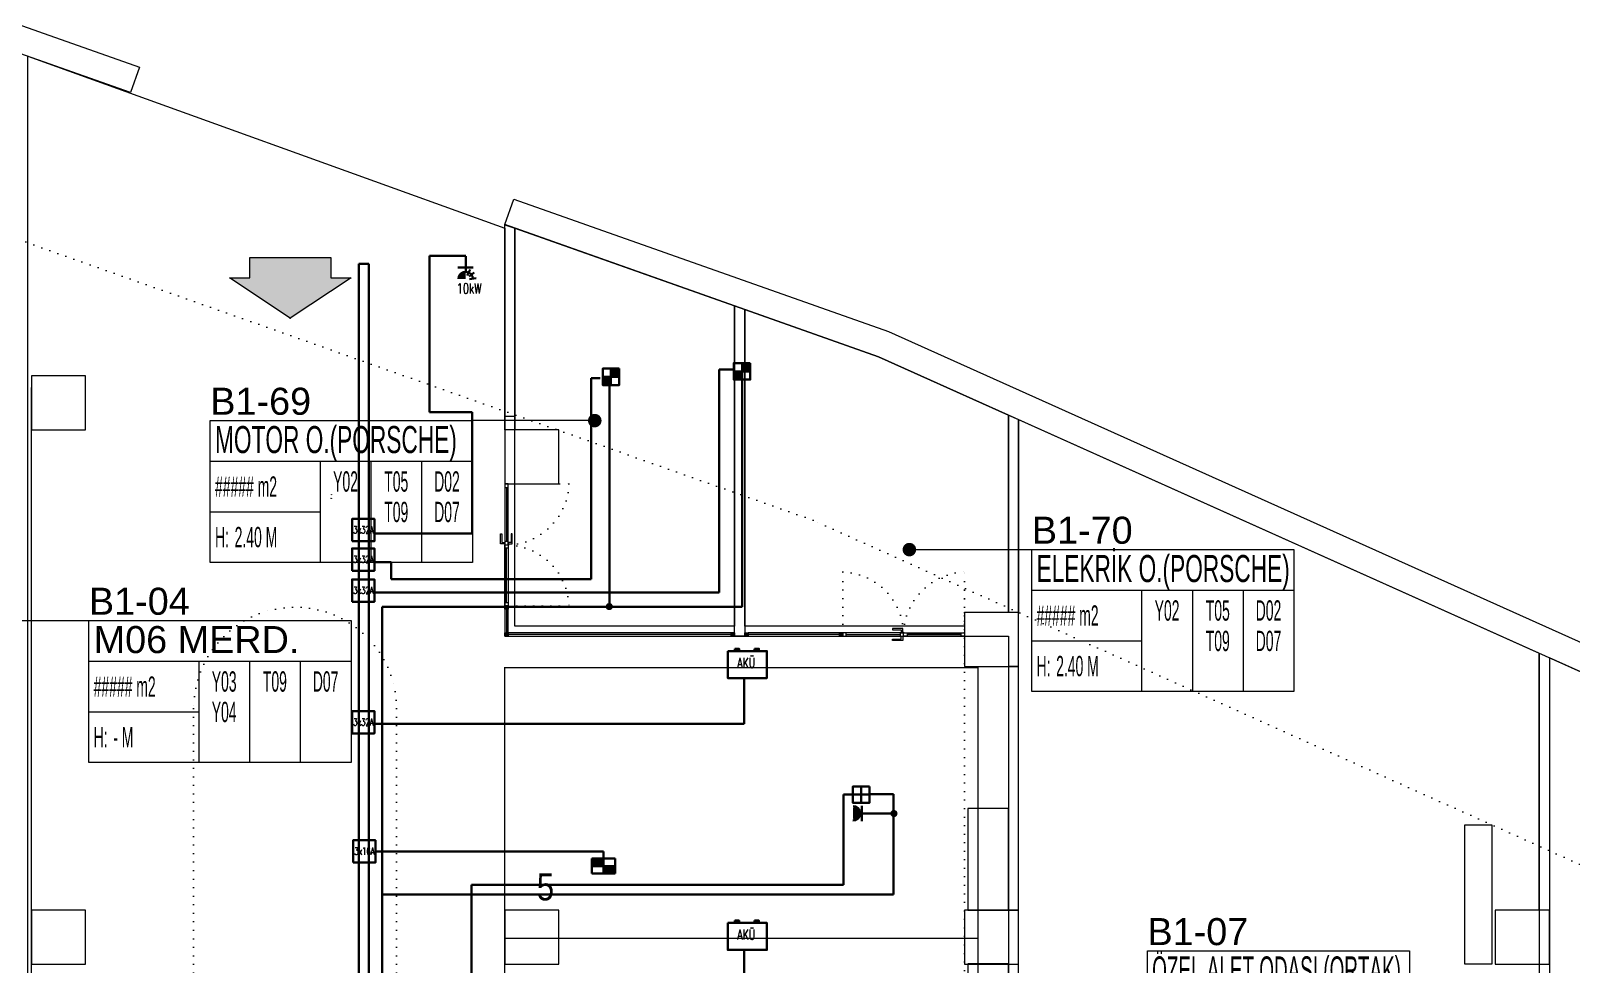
# Model space of a CAD drawing. Header units: metres. Extents: x -13194 to 152406, y -4219 to 19791.
# Drawn here: x 61514 to 63792, y 5600 to 6980 of the extents above; entities that cross this region are included whole.
import ezdxf
from ezdxf.enums import TextEntityAlignment as Align

# ---------------------------------------------------------------- set-up
doc = ezdxf.new("R2010")
doc.units = ezdxf.units.M
doc.header["$LTSCALE"] = 100
doc.header["$MEASUREMENT"] = 0
doc.linetypes.add('DOT2', pattern=[0.125, 0, -0.125])
doc.linetypes.add('HIDDEN', pattern=[0.375, 0.25, -0.125])
doc.layers.get('0').update_dxf_attribs({"color": 9, "lineweight": 9})
for name, color, linetype, lineweight in [('00', 9, 'Continuous', 9), ('01', 9, 'Continuous', 9), ('05', 9, 'Continuous', 9), ('06B', 9, 'Continuous', 9), ('06D', 9, 'Continuous', 9), ('09', 9, 'Continuous', 9), ('10', 9, 'Continuous', 9), ('15', 9, 'Continuous', 9), ('20', 9, 'DOT2', 9), ('21', 9, 'Continuous', 9), ('21_mahal200', 9, 'Continuous', 9), ('30', 41, 'Continuous', 9), ('E-BUSBAR', 7, 'Continuous', 30), ('E-DUVARA MONTE PRİZ KUTUSU', 7, 'Continuous', 30), ('E-EKİPMAN PANOSU', 7, 'Continuous', 30), ('E-KABLO', 7, 'Continuous', 30), ('E-KOMBİNE ETANŞ PRİZ (2x1 FAZ+4x3 FAZ)', 7, 'Continuous', 30), ('E-LINYE', 7, 'Continuous', 30), ('E-TRİFAZE ETANŞ PRİZ', 7, 'Continuous', 30), ('E-UPS PRİZ', 7, 'Continuous', 30), ('E-YAZI', 7, 'Continuous', 30)]:
    doc.layers.add(name, color=color, linetype=linetype, lineweight=lineweight)
doc.styles.add('Arial', font='arial.ttf', dxfattribs={"height": 2.5})
doc.styles.add('E-YAZI', font='txttw.shx')
doc.styles.add('MuuM_TEXT-STANDART', font='ARIALN.TTF')
doc.dimstyles.new('MuuM_DIM200', dxfattribs={"dimscale": 20, "dimtxt": 2, "dimasz": 1, "dimexe": 1, "dimexo": 1, "dimgap": 1, "dimtad": 1, "dimdec": 1, "dimrnd": 0.5, "dimdsep": 46, "dimtxsty": 'MuuM_TEXT-STANDART', "dimblk": 'ARCHTICK', "dimcen": 0, "dimdle": 0.15, "dimclrd": 256, "dimclre": 256, "dimclrt": 256, "dimadec": 0, "dimazin": 0, "dimtfac": 5, "dimtdec": 1, "dimtix": 1, "dimtmove": 2, "dimatfit": 3, "dimldrblk": 'DOT', "dimfxl": 3, "dimfxlon": 1, "dimtolj": 1, "dimlwd": -1, "dimlwe": -1, "dimarcsym": 0})

# ---------------------------------------------------------------- blocks, each defined once
blk = doc.blocks.new('10_DUVARA MONTE PRİZ KUTUSU')
at = {"layer": 'E-DUVARA MONTE PRİZ KUTUSU', "color": 4}
for p, q in [((24.5, 0), (-24.5, 0)), ((0, 24.5), (0, -24.5))]:
    blk.add_line(p, q, dxfattribs=at)
blk.add_lwpolyline([(-24.5, -24.5), (24.5, -24.5), (24.5, 24.5), (-24.5, 24.5)], close=True, dxfattribs=at)
blk = doc.blocks.new('100_UPS PRİZ')
at = {"layer": 'E-UPS PRİZ', "color": 4}
for p, q in [((-1.22, 2.14), (1.28, 2.14)), ((0, 2.4), (0, 0))]:
    blk.add_line(p, q, dxfattribs=at)
at = {"layer": 'E-UPS PRİZ', "color": 4, "const_width": 1.2}
blk.add_lwpolyline([(-0.6, 3.58, 0.97398), (0.6, 3.58, 0.97398)], format="xyb", dxfattribs=at)
at = {"layer": 'E-UPS PRİZ', "color": 4}
blk.add_arc((0, 3.6), 1.2, 180.7551, 0.7551, dxfattribs=at)
blk = doc.blocks.new('E-1 TRIFAZE +1 MONOFAZE UPS+2 DATA')
at = {"layer": 'E-DUVARA MONTE PRİZ KUTUSU'}
h = blk.add_hatch(dxfattribs=at)
h.set_pattern_fill('ANSI31', color=30)
h.set_pattern_definition([(45, (-80359.58956, -61869.2512), (-0.08838834765, 0.08838834765), [])])
h.paths.add_polyline_path([(122, 0), (122, 122), (0, 122), (0, 0)])
h.paths.add_polyline_path([(0, -122), (0, 0), (-122, 0), (-122, -122)])
at = {"layer": 'E-DUVARA MONTE PRİZ KUTUSU', "color": 30}
for p, q in [((-122, 0), (122, 0)), ((0, -122), (0, 122))]:
    blk.add_line(p, q, dxfattribs=at)
blk.add_lwpolyline([(122, 122), (-122, 122), (-122, -122), (122, -122)], close=True, dxfattribs=at)
blk = doc.blocks.new('E-3X16A BUSBAR CIKIS KUTUSU')
at = {"layer": 'E-BUSBAR', "color": 30}
blk.add_line((-83, 162), (82, 162), dxfattribs=at)
blk.add_line((-83, 162), (82, 162), dxfattribs=at)
at = {"layer": 'E-BUSBAR', "color": 6}
blk.add_lwpolyline([(-166, -168), (164, -168), (164, 162), (-166, 162)], close=True, dxfattribs=at)
at = {"layer": 'E-BUSBAR', "color": 6, "style": 'E-YAZI', "width": 0.7}
blk.add_text('3x16A', height=105, dxfattribs=at).set_placement((0, 0), align=Align.MIDDLE)
blk = doc.blocks.new('100_EKİPMAN PANOSU')
at = {"layer": 'E-EKİPMAN PANOSU', "color": 4}
for p, q in [((-3.07, 3.95), (3.07, 3.95)), ((-3.07, 0), (-3.07, 3.95)), ((-3.07, 1.97), (3.07, 1.97)), ((3.07, 0), (-3.07, 0)), ((0, 3.95), (0, 0)), ((3.07, 3.95), (3.07, 0))]:
    blk.add_line(p, q, dxfattribs=at)
for points in [[(-3.07, 1.97), (0, 1.97), (-3.07, 0), (0, 0)], [(0, 3.95), (3.07, 3.95), (0, 1.97), (3.07, 1.97)]]:
    blk.add_solid(points, dxfattribs=at)
blk = doc.blocks.new('E-AKU SARJ VE ENERJI UNITESI')
at = {"layer": 'E-KOMBİNE ETANŞ PRİZ (2x1 FAZ+4x3 FAZ)', "color": 2}
for points in [[(-290, 399), (290, 399), (290, 0), (-290, 0)], [(-186, 434), (-122, 434), (-122, 399), (-186, 399)], [(108, 434), (172, 434), (172, 399), (108, 399)]]:
    blk.add_lwpolyline(points, close=True, dxfattribs=at)
at = {"layer": 'E-KOMBİNE ETANŞ PRİZ (2x1 FAZ+4x3 FAZ)', "color": 2, "style": 'E-YAZI', "width": 0.7}
blk.add_text('AKÜ', height=147, dxfattribs=at).set_placement((-16, 243), align=Align.MIDDLE)
blk = doc.blocks.new('E-3X32A BUSBAR CIKIS KUTUSU')
at = {"layer": 'E-BUSBAR', "color": 2}
blk.add_line((-83, 162), (82, 162), dxfattribs=at)
blk.add_line((-83, 162), (82, 162), dxfattribs=at)
blk.add_lwpolyline([(-166, -168), (164, -168), (164, 162), (-166, 162)], close=True, dxfattribs=at)
at = {"layer": 'E-BUSBAR', "color": 2, "style": 'E-YAZI', "width": 0.7}
blk.add_text('3x32A', height=105, dxfattribs=at).set_placement((0, 0), align=Align.MIDDLE)
blk = doc.blocks.new('100_TRİFAZE ETANŞ PRİZ')
at = {"layer": 'E-TRİFAZE ETANŞ PRİZ', "color": 4}
for p, q in [((0, 2.54), (0, 0)), ((1.22, 1.86), (-1.29, 1.86))]:
    blk.add_line(p, q, dxfattribs=at)
at = {"layer": 'E-TRİFAZE ETANŞ PRİZ', "color": 3}
for p, q in [((0.21, 3.17), (0.72, 2.16)), ((0.54, 3.34), (1.39, 2.67)), ((0.64, 3.76), (1.7, 3.6))]:
    blk.add_line(p, q, dxfattribs=at)
at = {"layer": 'E-TRİFAZE ETANŞ PRİZ', "color": 4, "const_width": 1.2}
blk.add_lwpolyline([(0, 3.14, -0.414214), (-0.61, 3.73)], format="xyb", dxfattribs=at)
at = {"layer": 'E-TRİFAZE ETANŞ PRİZ', "color": 4}
blk.add_arc((-0.01, 3.74), 1.2, 180.7551, 0.7551, dxfattribs=at)
blk = doc.blocks.new('p-kolon_80x80')
blk.add_lwpolyline([(-40, -40), (40, -40), (40, 40), (-40, 40)], close=True)
blk = doc.blocks.new('1.bod.mimari.elk')
at = {"layer": '01'}
blk.add_lwpolyline([(4764.2, -1436.6), (5520, -1703.5), (5506.7, -1741.2), (4752.4, -1474.9)], dxfattribs=at)
for points in [[(7909, -2669.7), (7892.6, -2706.2), (6612.7, -2131.8), (6060, -1936.6), (6073.3, -1898.9), (6627.6, -2094.7)], [(7520, -3030), (7480, -3030), (7480, -2824), (7520, -2824)]]:
    blk.add_lwpolyline(points, close=True, dxfattribs=at)
for p in [(5400, -2200), (6100, -2280), (6780, -2550), (5400, -2990), (6100, -2990), (6780, -2990), (7565, -2990)]:
    blk.add_blockref('p-kolon_80x80', p, dxfattribs=at)
blk = doc.blocks.new('p-b1 tavan lejant')
at = {"layer": '30'}
for points in [[(60440, -24185), (60440, -20670), (60440, -20670), (60440, -20200), (61355, -20200), (61355, -18057.7), (62060, -18311.9), (62060, -18915), (62805, -18915), (62805, -21000), (62805, -21000), (62805, -21720), (62060, -21720), (62060, -22600), (62805, -22600), (62805, -24185), (60440, -24185)], [(62400, -18426.7), (62400, -18900), (62075, -18900), (62075, -18311.9), (62400, -18426.7)], [(63605, -20200), (65205, -20200), (65205, -19673), (65001.6, -19573.8), (64440, -19321.8), (63892.6, -19076.2), (63605, -18947.1), (63605, -20200)]]:
    blk.add_lwpolyline(points, dxfattribs=at)
for points in [[(62415, -18900), (62415, -18432), (62612.7, -18501.8), (62805, -18588.1), (62805, -18880), (62740, -18880), (62740, -18900)], [(63590, -19810), (63155, -19810), (63155, -20185), (62820, -20185), (62820, -18594.9), (63590, -18940.4)]]:
    blk.add_lwpolyline(points, close=True, dxfattribs=at)
blk = doc.blocks.new('p-dilatasyon yeri')
at = {"layer": '06D'}
blk.add_lwpolyline([(5360, 80), (5360, 6452.7)], dxfattribs=at)
blk = doc.blocks.new('p-işyeri')
at = {"color": 0, "const_width": 2}
blk.add_lwpolyline([(200, 0), (200, 700), (-200, 700), (-200, 0)], close=True, dxfattribs=at)
blk = doc.blocks.new('0-OK 2')
at = {"true_color": 0x4f4f4f}
blk.add_hatch(color=251, dxfattribs=at).paths.add_polyline_path([(0, 0), (120, 180), (120, 120), (180, 120), (180, -120), (120, -120), (120, -180)])
at = {"linetype": 'ByBlock', "lineweight": -2}
blk.add_lwpolyline([(180, -120), (180, 120), (120, 120), (120, 180), (0, 0), (120, -180), (120, -120)], close=True, dxfattribs=at)
blk.add_point((0, 0))
blk = doc.blocks.new('p-al-01_a')
at = {"layer": '06B'}
for points in [[(-5, -88.6), (-11.2, -88.6), (-11.2, -73.6), (-9.4, -73.6), (-9.4, -86.4), (-9.4, -86.4), (-5, -86.4), (-5, -88.6)], [(0, -88.6), (6.2, -88.6), (6.2, -73.6), (4.4, -73.6), (4.4, -86.4), (4.4, -86.4), (0, -86.4), (0, -88.6)]]:
    blk.add_lwpolyline(points, dxfattribs=at)
at = {"layer": '06D'}
for p, q in [((-5, -86.9), (-5, -5)), ((0, -5), (0, -86.9)), ((-5, -93.1), (-5, -175)), ((0, -175), (0, -93.1))]:
    blk.add_line(p, q, dxfattribs=at)
at = {"layer": '10'}
for points in [[(-5, 0), (0, 0), (0, -5), (-5, -5)], [(-5, -85), (0, -85), (0, -90), (-5, -90)], [(-5, -95), (0, -95), (0, -90), (-5, -90)], [(-5, -180), (0, -180), (0, -175), (-5, -175)]]:
    blk.add_lwpolyline(points, close=True, dxfattribs=at)
at = {"layer": '15'}
for points in [[(-2.5, -5), (-2.5, -85)], [(-2.5, -175), (-2.5, -95)]]:
    blk.add_lwpolyline(points, dxfattribs=at)
at = {"layer": '20'}
for points in [[(-5.3, 0), (-94.9, 0)], [(-5.3, -180), (-94.9, -180)], [(-5, -180), (-94.9, -180)]]:
    blk.add_lwpolyline(points, dxfattribs=at)
for centre, start, end in [((-1.5, 3.4), 182.0745, 267.6937), ((-1.5, -183.4), 92.3063, 177.9255)]:
    blk.add_arc(centre, 93.5, start, end, dxfattribs=at)
blk = doc.blocks.new('prf-10x10')
blk.add_lwpolyline([(-5, -5), (5, -5), (5, 5), (-5, 5)], close=True)
at = {"color": 255}
blk.add_solid([(-5, -5), (5, -5), (-5, 5), (5, 5)], dxfattribs=at)
at = {"layer": '10'}
blk.add_point((0, 0), dxfattribs=at)
blk = doc.blocks.new('p-birim')
blk.add_lwpolyline([(0, 0), (1, 0), (1, 1), (0, 1)], close=True)
blk = doc.blocks.new('_ArchTick')
at = {"color": 0, "linetype": 'ByBlock', "const_width": 0.15}
blk.add_lwpolyline([(-0.5, -0.5), (0.5, 0.5)], dxfattribs=at)
blk = doc.blocks.new('_Dot')
at = {"color": 0, "linetype": 'ByBlock', "lineweight": -2}
blk.add_line((-0.5, 0), (-1, 0), dxfattribs=at)
at = {"color": 0, "linetype": 'ByBlock', "const_width": 0.5}
blk.add_lwpolyline([(-0.25, 0, 1), (0.25, 0, 1)], format="xyb", close=True, dxfattribs=at)
blk = doc.blocks.new('0_roomno2')
blk.add_lwpolyline([(19.38, -10.5), (0, -10.5), (0, 0), (19.38, 0)], close=True)
for points in [[(0, -3), (19.38, -3)], [(8.12, -3), (8.12, -10.5)], [(11.88, -3), (11.88, -10.5)], [(15.62, -3), (15.62, -10.5)], [(0, -6.75), (8.12, -6.75)]]:
    blk.add_lwpolyline(points)
at = {"style": 'MuuM_TEXT-STANDART', "width": 0.6}
blk.add_text('H:', height=1.5, dxfattribs=at).set_placement((0.35, -8.61), align=Align.MIDDLE_LEFT)
at = {"style": 'Arial'}
blk.add_attdef('ODANO', (0, 1.17), '', height=2, dxfattribs=at)
blk.add_attdef('MEKANADI', text='', height=2, dxfattribs=at).set_placement((0.35, -3), align=Align.BOTTOM_LEFT)
at = {"style": 'MuuM_TEXT-STANDART', "width": 0.6}
for tag, p in [('M2', (0.35, -4.88)), ('TEMIZTAVANYUKSEKLIGI', (1.8, -8.61))]:
    blk.add_attdef(tag, text='', height=1.5, dxfattribs=at).set_placement(p, align=Align.MIDDLE_LEFT)
for tag, p in [('YER01', (10, -4.5)), ('TAVAN01', (13.75, -4.5)), ('DUVAR01', (17.5, -4.5)), ('YER02', (10, -6.75)), ('TAVAN02', (13.75, -6.75)), ('DUVAR02', (17.5, -6.75)), ('YER03', (10, -9)), ('TAVAN03', (13.75, -9)), ('DUVAR03', (17.5, -9))]:
    blk.add_attdef(tag, text='', height=1.5, dxfattribs=at).set_placement(p, align=Align.MIDDLE_CENTER)
blk = doc.blocks.new('1.bod.mimari1.elk')
at = {"layer": '00'}
for points in [[(6060, -2240), (6060, -1936.65), (6075, -1941.95), (6075, -2240)], [(6075, -2220), (6060, -2220)], [(6805, -2510), (6805, -2218.13), (6820, -2224.86), (6820, -2510)], [(6075, -2240), (6060, -2240)], [(7605, -2577.12), (7605, -2950), (7590, -2950), (7590, -2570.39)]]:
    blk.add_lwpolyline(points, dxfattribs=at)
for points in [[(6400, -2545), (6400, -2056.72), (6415, -2062.02), (6415, -2530), (6415, -2530), (6415, -2545)], [(6805, -2950), (6820, -2950), (6820, -2590), (6805, -2590)]]:
    blk.add_lwpolyline(points, close=True, dxfattribs=at)
at = {"layer": '06D', "linetype": 'DOT2'}
for points in [[(5600, -2652.1, -1), (5900, -2652.1, 0)], [(5600, -2652.1), (5600, -7740, 0.4142136), (6200, -8340)], [(5900, -2652.1), (5900, -7740, 0.4142136), (6200, -8040)]]:
    blk.add_lwpolyline(points, format="xyb", dxfattribs=at)
at = {"layer": '06D'}
for points in [[(6065, -2500), (6060, -2500), (6060, -2540), (6065, -2540)], [(6400, -2545), (6400, -2540), (6065, -2540), (6065, -2545)], [(6560, -2545), (6560, -2540), (6420, -2540), (6420, -2545)]]:
    blk.add_lwpolyline(points, close=True, dxfattribs=at)
at = {"layer": '09'}
for p, q in [((5803.03, -2341.14), (5803.08, -2340.99)), ((5803.12, -2341.17), (5803.17, -2341.03)), ((5803.26, -2341.06), (5803.21, -2341.2)), ((5803.31, -2341.24), (5803.36, -2341.09)), ((5803.45, -2341.12), (5803.4, -2341.27)), ((5803.5, -2341.3), (5803.55, -2341.16)), ((5803.63, -2335.74), (5803.58, -2335.88)), ((5803.64, -2341.19), (5803.59, -2341.33)), ((5803.72, -2335.77), (5803.67, -2335.92)), ((5803.74, -2341.22), (5803.69, -2341.37)), ((5803.77, -2335.95), (5803.82, -2335.8)), ((5803.91, -2335.84), (5803.86, -2335.98)), ((5803.96, -2336.01), (5804.01, -2335.87)), ((5804.1, -2335.9), (5804.05, -2336.05)), ((5804.14, -2336.08), (5804.19, -2335.94)), ((5804.29, -2335.97), (5804.24, -2336.11))]:
    blk.add_line(p, q, dxfattribs=at)
at = {"layer": '15'}
for points in [[(6062.5, -2505), (6062.5, -2540)], [(6395, -2542.5), (6065, -2542.5)], [(6555, -2542.5), (6420, -2542.5)]]:
    blk.add_lwpolyline(points, dxfattribs=at)
at = {"layer": '20'}
for points in [[(11313.16, -4700), (10818.48, -4391.06), (8921.11, -3452.7), (7718.56, -2913.06), (6516.01, -2373.42), (4675.61, -1723.48), (3791.04, -1488.82)], [(6740, -2510), (6740, -4630), (7605, -4630), (7605, -3830), (9220, -3830), (9220, -3622.83)]]:
    blk.add_lwpolyline(points, dxfattribs=at)
for name, p in [('p-b1 tavan lejant', (-56000, 16370)), ('p-dilatasyon yeri', (0, -8630))]:
    blk.add_blockref(name, p)
at = {"xscale": -1}
blk.add_blockref('p-al-01_a', (6060, -2320), dxfattribs=at)
at = {"xscale": -1, "rotation": 90}
blk.add_blockref('p-al-01_a', (6560, -2545), dxfattribs=at)
at = {"layer": '05', "xscale": 60.00000000000003, "yscale": 150}
for p in [(6745, -2950), (6745, -3179.55)]:
    blk.add_blockref('p-birim', p, dxfattribs=at)
at = {"layer": '06D', "color": 89, "linetype": 'HIDDEN', "true_color": 0x2e4d23, "rotation": 90}
for p in [(6760, -2791.68), (6760, -3191.68)]:
    blk.add_blockref('p-işyeri', p, dxfattribs=at)
at = {"layer": '10', "extrusion": (0, 0, -1), "xscale": 0.5, "yscale": 0.5, "zscale": -1}
for p, rotation in [((-6062.5, -2502.5), 90), ((-6062.5, -2542.5), 180), ((-6062.5, -2542.5), 90), ((-6397.5, -2542.5), 180), ((-6417.5, -2542.5), 180), ((-6417.5, -2542.5), 90), ((-6557.5, -2542.5), 180)]:
    blk.add_blockref('prf-10x10', p, dxfattribs=dict(at, rotation=rotation))
at = {"layer": '21', "xscale": -0.5, "yscale": 0.5, "zscale": 0.5, "rotation": 270}
blk.add_blockref('0-OK 2', (5742.9, -2074.98), dxfattribs=at)
at = {"layer": '21_mahal200'}
ref = blk.add_blockref('0_roomno2', (5624.63, -2226.34), dxfattribs=dict(at, xscale=20, yscale=20, zscale=20))
ref.add_attrib('ODANO', 'B1-69', (5624.63, -2217.69), dxfattribs={"layer": '0', "height": 40, "style": 'Arial'})
ref.add_attrib('MEKANADI', 'MOTOR O.(PORSCHE)', dxfattribs={"layer": '0', "height": 40, "style": 'Arial', "width": 0.6}).set_placement((5631.63, -2286.34), align=Align.BOTTOM_LEFT)
ref.add_attrib('M2', '##### m2', dxfattribs={"layer": '0', "height": 30, "style": 'MuuM_TEXT-STANDART', "width": 0.6}).set_placement((5631.63, -2323.84), align=Align.MIDDLE_LEFT)
ref.add_attrib('TEMIZTAVANYUKSEKLIGI', '2.40 M', dxfattribs={"layer": '0', "height": 30, "style": 'MuuM_TEXT-STANDART', "width": 0.6}).set_placement((5660.63, -2398.5), align=Align.MIDDLE_LEFT)
ref.add_attrib('YER01', 'Y02', dxfattribs={"layer": '0', "height": 30, "style": 'MuuM_TEXT-STANDART', "width": 0.6}).set_placement((5824.63, -2316.34), align=Align.MIDDLE_CENTER)
ref.add_attrib('TAVAN01', 'T05', dxfattribs={"layer": '0', "height": 30, "style": 'MuuM_TEXT-STANDART', "width": 0.6}).set_placement((5899.63, -2316.34), align=Align.MIDDLE_CENTER)
ref.add_attrib('DUVAR01', 'D02', dxfattribs={"layer": '0', "height": 30, "style": 'MuuM_TEXT-STANDART', "width": 0.6}).set_placement((5974.63, -2316.34), align=Align.MIDDLE_CENTER)
ref.add_attrib('TAVAN02', 'T09', dxfattribs={"layer": '0', "height": 30, "style": 'MuuM_TEXT-STANDART', "width": 0.6}).set_placement((5899.63, -2361.34), align=Align.MIDDLE_CENTER)
ref.add_attrib('DUVAR02', 'D07', dxfattribs={"layer": '0', "height": 30, "style": 'MuuM_TEXT-STANDART', "width": 0.6}).set_placement((5974.63, -2361.34), align=Align.MIDDLE_CENTER)
ref = blk.add_blockref('0_roomno2', (6839.57, -2417.04), dxfattribs=dict(at, xscale=20, yscale=20, zscale=20))
ref.add_attrib('ODANO', 'B1-70', (6839.57, -2408.4), dxfattribs={"layer": '0', "height": 40, "style": 'Arial'})
ref.add_attrib('MEKANADI', 'ELEKRİK O.(PORSCHE)', dxfattribs={"layer": '0', "height": 40, "style": 'Arial', "width": 0.6}).set_placement((6846.57, -2477.04), align=Align.BOTTOM_LEFT)
ref.add_attrib('M2', '##### m2', dxfattribs={"layer": '0', "height": 30, "style": 'MuuM_TEXT-STANDART', "width": 0.6}).set_placement((6846.57, -2514.54), align=Align.MIDDLE_LEFT)
ref.add_attrib('TEMIZTAVANYUKSEKLIGI', '2.40 M', dxfattribs={"layer": '0', "height": 30, "style": 'MuuM_TEXT-STANDART', "width": 0.6}).set_placement((6875.57, -2589.2), align=Align.MIDDLE_LEFT)
ref.add_attrib('YER01', 'Y02', dxfattribs={"layer": '0', "height": 30, "style": 'MuuM_TEXT-STANDART', "width": 0.6}).set_placement((7039.57, -2507.04), align=Align.MIDDLE_CENTER)
ref.add_attrib('TAVAN01', 'T05', dxfattribs={"layer": '0', "height": 30, "style": 'MuuM_TEXT-STANDART', "width": 0.6}).set_placement((7114.57, -2507.04), align=Align.MIDDLE_CENTER)
ref.add_attrib('DUVAR01', 'D02', dxfattribs={"layer": '0', "height": 30, "style": 'MuuM_TEXT-STANDART', "width": 0.6}).set_placement((7189.57, -2507.04), align=Align.MIDDLE_CENTER)
ref.add_attrib('TAVAN02', 'T09', dxfattribs={"layer": '0', "height": 30, "style": 'MuuM_TEXT-STANDART', "width": 0.6}).set_placement((7114.57, -2552.04), align=Align.MIDDLE_CENTER)
ref.add_attrib('DUVAR02', 'D07', dxfattribs={"layer": '0', "height": 30, "style": 'MuuM_TEXT-STANDART', "width": 0.6}).set_placement((7189.57, -2552.04), align=Align.MIDDLE_CENTER)
ref = blk.add_blockref('0_roomno2', (5445.14, -2522.04), dxfattribs=dict(at, xscale=20, yscale=20, zscale=20))
ref.add_attrib('ODANO', 'B1-04', (5445.14, -2513.4), dxfattribs={"layer": '0', "height": 40, "style": 'Arial'})
ref.add_attrib('MEKANADI', 'M06 MERD.', dxfattribs={"layer": '0', "height": 40, "style": 'Arial'}).set_placement((5452.14, -2582.04), align=Align.BOTTOM_LEFT)
ref.add_attrib('M2', '##### m2', dxfattribs={"layer": '0', "height": 30, "style": 'MuuM_TEXT-STANDART', "width": 0.6}).set_placement((5452.14, -2619.54), align=Align.MIDDLE_LEFT)
ref.add_attrib('TEMIZTAVANYUKSEKLIGI', '- M', dxfattribs={"layer": '0', "height": 30, "style": 'MuuM_TEXT-STANDART', "width": 0.6}).set_placement((5481.14, -2694.2), align=Align.MIDDLE_LEFT)
ref.add_attrib('YER01', 'Y03', dxfattribs={"layer": '0', "height": 30, "style": 'MuuM_TEXT-STANDART', "width": 0.6}).set_placement((5645.14, -2612.04), align=Align.MIDDLE_CENTER)
ref.add_attrib('TAVAN01', 'T09', dxfattribs={"layer": '0', "height": 30, "style": 'MuuM_TEXT-STANDART', "width": 0.6}).set_placement((5720.14, -2612.04), align=Align.MIDDLE_CENTER)
ref.add_attrib('DUVAR01', 'D07', dxfattribs={"layer": '0', "height": 30, "style": 'MuuM_TEXT-STANDART', "width": 0.6}).set_placement((5795.14, -2612.04), align=Align.MIDDLE_CENTER)
ref.add_attrib('YER02', 'Y04', dxfattribs={"layer": '0', "height": 30, "style": 'MuuM_TEXT-STANDART', "width": 0.6}).set_placement((5645.14, -2657.04), align=Align.MIDDLE_CENTER)
ref = blk.add_blockref('0_roomno2', (7010.56, -3010.49), dxfattribs=dict(at, xscale=20, yscale=20, zscale=20))
ref.add_attrib('ODANO', 'B1-07', (7010.56, -3001.85), dxfattribs={"layer": '0', "height": 40, "style": 'Arial'})
ref.add_attrib('MEKANADI', 'ÖZEL ALET ODASI (ORTAK)', dxfattribs={"layer": '0', "height": 40, "style": 'Arial', "width": 0.5}).set_placement((7017.56, -3070.49), align=Align.BOTTOM_LEFT)
ref.add_attrib('M2', '##### m2', dxfattribs={"layer": '0', "height": 30, "style": 'MuuM_TEXT-STANDART', "width": 0.6}).set_placement((7017.56, -3107.99), align=Align.MIDDLE_LEFT)
ref.add_attrib('TEMIZTAVANYUKSEKLIGI', '3.65-6.55 M', dxfattribs={"layer": '0', "height": 30, "style": 'MuuM_TEXT-STANDART', "width": 0.6}).set_placement((7046.56, -3182.65), align=Align.MIDDLE_LEFT)
ref.add_attrib('YER01', 'Y02', dxfattribs={"layer": '0', "height": 30, "style": 'MuuM_TEXT-STANDART', "width": 0.6}).set_placement((7210.56, -3100.49), align=Align.MIDDLE_CENTER)
ref.add_attrib('TAVAN01', 'T09', dxfattribs={"layer": '0', "height": 30, "style": 'MuuM_TEXT-STANDART', "width": 0.6}).set_placement((7285.56, -3100.49), align=Align.MIDDLE_CENTER)
ref.add_attrib('DUVAR01', 'D02', dxfattribs={"layer": '0', "height": 30, "style": 'MuuM_TEXT-STANDART', "width": 0.6}).set_placement((7360.56, -3100.49), align=Align.MIDDLE_CENTER)
ref.add_attrib('DUVAR02', 'D07', dxfattribs={"layer": '0', "height": 30, "style": 'MuuM_TEXT-STANDART', "width": 0.6}).set_placement((7360.56, -3145.49), align=Align.MIDDLE_CENTER)
at = {"layer": '21', "style": 'MuuM_TEXT-STANDART'}
blk.add_text('5', height=40, dxfattribs=at).set_placement((6107.52, -2947.67), align=Align.BOTTOM_LEFT)
at = {"layer": '21_mahal200'}
for points in [[(6193.22, -2226.34), (6012.13, -2226.34)], [(6658.48, -2417.04), (6839.57, -2417.04)], [(5264.05, -2522.04), (5445.14, -2522.04)]]:
    blk.add_leader(points, dimstyle='MuuM_DIM200', override={"dimasz": 1, "dimfxl": 10}, dxfattribs=at)

msp = doc.modelspace()

# ---------------------------------------------------------------- linework, layer by layer
at = {"layer": 'E-BUSBAR', "color": 3}
for p, q in [((61999.4, 6635.3), (61999.4, 3246)), ((61999.4, 6635.3), (62014.4, 6635.3)), ((62014.4, 6635.3), (62014.4, 3246))]:
    msp.add_line(p, q, dxfattribs=at)
at = {"layer": 'E-KABLO', "color": 5}
for p, q in [((62731, 5850.7), (62716.4, 5850.7)), ((62716.4, 5850.7), (62716.4, 5717.5)), ((62166.1, 5556.3), (62166.1, 5717.5)), ((62166.1, 5717.5), (62716.4, 5717.5))]:
    msp.add_line(p, q, dxfattribs=at)
at = {"layer": 'E-KABLO', "color": 6}
for p in [(62024.2, 5766.8), (62361.2, 5742.3)]:
    msp.add_line(p, (62361.2, 5766.8), dxfattribs=at)
at = {"layer": 'E-KABLO', "color": 4, "const_width": 5.25}
for points in [[(62372.5, 6128.7, -1), (62367.2, 6128.7, -1)], [(62793.5, 5822.7, -1), (62788.2, 5822.7, -1)]]:
    msp.add_lwpolyline(points, format="xyb", close=True, dxfattribs=at)
at = {"layer": 'E-KOMBİNE ETANŞ PRİZ (2x1 FAZ+4x3 FAZ)', "color": 2}
for p, q in [((62157.5, 6647.1, -74.6), (62104, 6647.1, -74.6)), ((62104, 6647.1), (62104, 6416.2)), ((62552.2, 6479.3), (62532.2, 6479.3)), ((62532.2, 6479.3), (62532.2, 6149.3)), ((62356.2, 6466.3), (62343.2, 6466.3)), ((62343.2, 6466.3), (62343.2, 6169.3)), ((62104, 6416.2), (62167.2, 6416.2)), ((62167.2, 6237), (62167.2, 6416.2)), ((62022.6, 6237), (62167.2, 6237)), ((62022.2, 6194.3), (62047.2, 6194.3)), ((62047.2, 6194.3), (62047.2, 6169.3)), ((62343.2, 6169.3), (62047.2, 6169.3)), ((62532.2, 6149.3), (62022.3, 6149.3)), ((62569.2, 6021.3), (62569.2, 5955.3)), ((62022.2, 5955.3), (62569.2, 5955.3)), ((62569.2, 5619.3), (62569.2, 5499.3))]:
    msp.add_line(p, q, dxfattribs=at)
at = {"layer": 'E-LINYE', "color": 4}
for p, q in [((62370.2, 6456.3), (62370.2, 6128.3)), ((62566.2, 6464.3), (62566.2, 6128.3)), ((62033.9, 4373), (62033.9, 6128.3)), ((62566.2, 6128.3), (62033.9, 6128.3)), ((62755.5, 5851.3), (62790, 5851.3)), ((62790, 5851.3), (62790, 5703)), ((62754.5, 5822.9), (62790, 5822.9)), ((62790, 5703), (62033.9, 5703))]:
    msp.add_line(p, q, dxfattribs=at)

# ---------------------------------------------------------------- block references
at = {"layer": '06D'}
for name in ['1.bod.mimari.elk', '1.bod.mimari1.elk']:
    msp.add_blockref(name, (56155.2, 8630), dxfattribs=at)
at = {"layer": 'E-BUSBAR', "color": 4, "xscale": 0.1, "yscale": 0.1, "zscale": 0.1}
for name, p in [('E-3X32A BUSBAR CIKIS KUTUSU', (62006.2, 6242.2)), ('E-3X32A BUSBAR CIKIS KUTUSU', (62006.2, 6198.6)), ('E-3X32A BUSBAR CIKIS KUTUSU', (62006.2, 6152.6)), ('E-3X32A BUSBAR CIKIS KUTUSU', (62006.2, 5957.9)), ('E-3X16A BUSBAR CIKIS KUTUSU', (62007.7, 5767.1))]:
    msp.add_blockref(name, p, dxfattribs=at)
at = {"layer": 'E-DUVARA MONTE PRİZ KUTUSU', "color": 4, "xscale": 0.1, "yscale": 0.1, "zscale": 0.1}
for p in [(62372.4, 6468.5), (62566.2, 6476.5)]:
    msp.add_blockref('E-1 TRIFAZE +1 MONOFAZE UPS+2 DATA', p, dxfattribs=at)
at = {"layer": 'E-DUVARA MONTE PRİZ KUTUSU', "color": 3, "xscale": 0.5, "yscale": 0.5, "zscale": 0.5, "rotation": 180}
msp.add_blockref('10_DUVARA MONTE PRİZ KUTUSU', (62742.4, 5850.7), dxfattribs=at)
at = {"layer": 'E-EKİPMAN PANOSU', "xscale": -5.600000000000001, "yscale": 5.600000000000001, "zscale": 5.600000000000001}
msp.add_blockref('100_EKİPMAN PANOSU', (62361.4, 5734.1), dxfattribs=at)
at = {"layer": 'E-KOMBİNE ETANŞ PRİZ (2x1 FAZ+4x3 FAZ)', "color": 4, "xscale": 0.1, "yscale": 0.1, "zscale": 0.1}
for p in [(62574, 6023), (62574, 5621)]:
    msp.add_blockref('E-AKU SARJ VE ENERJI UNITESI', p, dxfattribs=at)
at = {"layer": 'E-TRİFAZE ETANŞ PRİZ', "xscale": -9.000000000000004, "yscale": 9.000000000000002, "zscale": 9, "rotation": 180}
msp.add_blockref('100_TRİFAZE ETANŞ PRİZ', (62157.6, 6646.6, -74.6), dxfattribs=at)
at = {"layer": 'E-UPS PRİZ', "xscale": -9, "yscale": 9, "zscale": 9, "rotation": 90}
msp.add_blockref('100_UPS PRİZ', (62762.7, 5823), dxfattribs=at)

# ---------------------------------------------------------------- texts
at = {"layer": 'E-YAZI', "color": 3, "style": 'E-YAZI', "width": 0.7}
msp.add_text('10kW', height=15, dxfattribs=at).set_placement((62144.3, 6591.6, -74.6))

doc.saveas('drawing.dxf')
